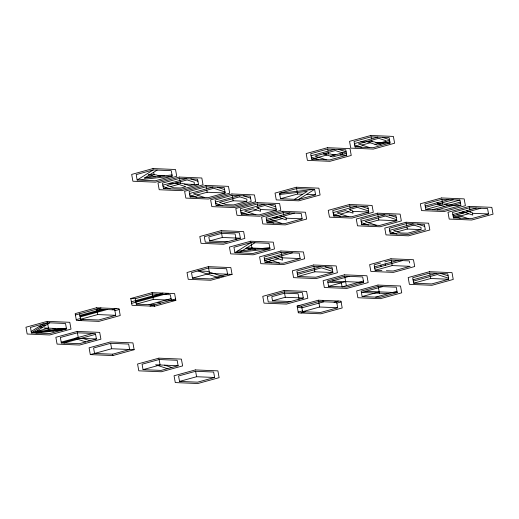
<?xml version="1.0" encoding="UTF-8"?>
<svg xmlns="http://www.w3.org/2000/svg" width="519" height="519" viewBox="0 0 519 519"><rect width="100%" height="100%" fill="white"/><g stroke="black" fill="none" stroke-linecap="round" stroke-linejoin="round"><path stroke-width="0.78" d="M153.235 169.921L137.159 180.048L136.186 174.611L153.235 169.921L171.257 170.673L172.23 176.116L155.181 180.8L137.159 180.048L172.23 176.116M172.023 174.935L144.542 178.017L157.134 170.083M31.185 331.492L43.246 323.895M31.432 332.854L47.508 322.721L65.53 323.48L66.503 328.916L49.454 333.607L31.432 332.854L30.459 327.411L47.508 322.721L48.481 328.164L31.432 332.854L66.503 328.916L43.972 327.976L53.476 331.077M49.759 322.818L35.694 331.68L66.38 328.242M294.636 199.309L307.235 191.375L279.754 194.456M298.542 199.471L314.618 189.344L315.591 194.787L298.542 199.471L280.519 198.719L279.54 193.276L296.589 188.592L314.618 189.344L279.54 193.276M239.979 252.137L254.887 242.736M144.542 178.017L152.359 175.87M179.535 178.426L162.486 183.11L163.459 188.553L181.481 189.305L198.53 184.621L197.557 179.178L179.535 178.426L179.898 180.463M162.849 185.153L186.295 178.705M163.459 188.553L166.657 187.67M170.349 186.658L178.659 184.375M371.098 136.834L354.055 141.525L355.028 146.968L373.051 147.72L390.1 143.03L389.127 137.593L371.098 136.834L371.468 138.878M327.742 149.063L310.693 153.754L311.666 159.19L329.688 159.943L346.737 155.259L345.764 149.816L327.742 149.063L328.105 151.107M354.419 143.562L377.858 137.12M311.056 155.791L334.502 149.349M206.186 186.788L189.137 191.472L190.11 196.915L208.132 197.668L225.181 192.984L224.208 187.541L206.186 186.788L206.549 188.825M355.028 146.968L358.227 146.086M361.918 145.073L370.229 142.783M311.666 159.19L326.873 155.012M189.5 193.516L212.939 187.067M330.434 156.174L346.134 151.859L339.004 149.537M374.978 144.334L389.613 140.312M346.374 153.228L332.822 156.952L323.311 153.851M389.853 141.674L377.352 145.106L366.667 141.622M190.11 196.915L193.308 196.039M196.999 195.021L207.159 192.231L225.181 192.984M232.175 195.326L215.126 200.016L216.099 205.459L234.121 206.212L251.17 201.521L250.197 196.085L232.175 195.326L232.538 197.369M215.489 202.053L238.935 195.611M216.099 205.459L219.297 204.577M222.988 203.565L233.148 200.769L246.668 201.333M257.34 203.986L240.291 208.677L241.264 214.113L259.292 214.866L276.342 210.182L275.362 204.739L257.34 203.986L257.703 206.03M280.519 198.719L297.569 194.028L302.674 194.242M240.654 210.714L264.1 204.272M241.264 214.113L244.462 213.238M248.153 212.219L256.47 209.936M283.147 212.654L266.098 217.338L267.071 222.781L285.093 223.533L302.142 218.849L301.169 213.406L283.147 212.654L283.51 214.691M266.461 219.381L289.907 212.939M221.36 232.025L204.311 236.709L205.284 242.152L223.313 242.905L240.362 238.221L239.382 232.778L221.36 232.025L222.333 237.468L240.362 238.221M294.409 213.127L266.708 220.744L273.831 223.066M267.071 222.781L282.278 218.603M236.1 239.395L235.12 233.952L221.607 233.388L208.82 236.904L209.546 240.985L222.333 237.468M349.8 205.855L332.75 210.539L333.723 215.982L351.746 216.734L368.795 212.05L367.822 206.607L349.8 205.855L350.163 207.892M333.114 212.582L356.559 206.14M333.723 215.982L336.922 215.106M340.613 214.088L348.93 211.804M248.27 249.029L251.962 248.017L255.556 249.185M377.845 214.535L360.796 219.219L361.769 224.662L379.791 225.415L396.84 220.731L395.867 215.288L377.845 214.535L378.208 216.572M361.159 221.263L384.605 214.821M441.89 199.302L424.84 203.993L425.814 209.429L443.842 210.189L460.891 205.498L459.912 200.055L441.89 199.302L442.752 204.116M425.21 206.03L448.65 199.588M208.327 266.649L187.015 272.507L188.228 279.306L210.759 280.254L232.071 274.395L230.851 267.59L208.327 266.649L209.54 273.448L232.071 274.395M361.769 224.662L364.967 223.786M368.659 222.768L378.818 219.978L396.84 220.731M425.45 207.392L453.158 199.776M425.814 209.429L441.02 205.252M438.38 203.837L444.712 204.239L459.912 200.055M432.574 209.715L460.282 202.099M281.142 252.37L264.093 257.061L265.066 262.497L283.095 263.256L300.144 258.566L299.165 253.129L281.142 252.37L281.506 254.414M437.082 209.903L460.522 203.461M192.491 278.139L210.519 278.891L227.569 274.201L226.589 268.764L208.567 268.012L191.517 272.696L192.491 278.139L209.54 273.448M264.456 259.098L287.902 252.656M292.405 252.844L264.703 260.46L271.826 262.783M130.775 298.496L152.086 292.638L174.618 293.579L175.837 300.384L154.526 306.242L131.995 305.302L130.775 298.496L135.277 298.685L152.327 294.001L170.355 294.753L171.328 300.196M406.332 223.598L389.282 228.282L390.256 233.725L408.278 234.478L425.327 229.794L424.354 224.351L406.332 223.598L406.695 225.642M265.066 262.497L278.424 258.825M75.417 314.988L100.991 307.955M469.546 207.775L452.497 212.459L453.47 217.902L471.492 218.655L488.541 213.971L487.568 208.528L469.546 207.775L469.909 209.812M79.874 315.377L101.841 309.343M389.646 230.326L413.092 223.884M131.365 301.792L163.005 293.099M115.731 315.325L97.702 314.566L96.729 309.129L114.751 309.882L115.731 315.325L98.681 320.009L80.653 319.256L79.978 316.175L104.442 309.454M135.77 301.409L161.344 294.377M80.16 316.947L107.044 309.558M452.86 214.503L476.306 208.054M131.644 303.362L168.208 293.313M480.808 208.242L453.106 215.859L460.23 218.188M76.254 319.639L80.516 318.471M112.149 309.772L116.412 308.604M390.256 233.725L393.454 232.849M397.145 231.831L407.305 229.041L420.825 229.606M80.653 319.256L97.702 314.566M135.277 298.685L136.257 304.128L153.306 299.437L175.837 300.384M78.992 320.534L83.254 319.367M114.894 310.667L119.156 309.493M453.47 217.902L468.676 213.724M149.076 304.666L171.049 298.626M150.017 306.054L175.591 299.022M313.904 266.344L296.855 271.028L297.828 276.471L315.85 277.224L332.9 272.54L331.926 267.097L313.904 266.344L314.267 268.388M77.415 332.796L60.366 337.486L61.339 342.923L79.368 343.682L96.417 338.991L95.438 333.548L77.415 332.796L78.388 338.239L79.764 338.686L95.58 334.34M297.218 273.072L320.664 266.63M297.465 274.434L321.475 267.83L332.711 271.495M297.828 276.471L314.877 271.787L332.9 272.54M61.203 342.138L92.836 333.445M61.339 342.923L76.261 338.823M63.941 343.033L77.629 339.27M380.537 263.068L374.147 264.826L375.12 270.263L381.88 270.548M384.8 261.894L391.19 260.136L409.219 260.888L409.582 262.932M374.51 266.863L397.95 260.421M284.328 291.834L267.279 296.524L268.252 301.967L286.28 302.72L303.33 298.029L302.35 292.593L284.328 291.834L285.301 297.277L303.33 298.029M344.661 276.186L327.612 280.876L328.592 286.313L346.614 287.072L363.663 282.381L362.684 276.945L344.661 276.186L346.368 285.709M374.75 268.226L402.459 260.609M349.17 276.374L327.859 282.232L341.372 282.803L342.105 286.884L363.417 281.026M375.12 270.263L392.169 265.579L410.192 266.331L393.143 271.022L386.383 270.736M110.638 343.312L93.589 347.996L94.562 353.439L112.591 354.192L129.64 349.508L128.66 344.065L110.638 343.312L111.611 348.749L134.142 349.696L132.922 342.89L110.398 341.95L89.086 347.808L90.3 354.607L112.831 355.554L134.142 349.696M299.067 299.204L298.088 293.76L284.574 293.196L271.787 296.712L272.514 300.793L285.301 297.277M328.592 286.313L345.635 281.629M90.3 354.607L111.611 348.749M297.134 306.067L318.445 300.209L340.977 301.15L342.196 307.949L320.885 313.813L298.354 312.866L297.134 306.067L301.643 306.255L318.692 301.565L336.714 302.324L337.687 307.761L320.638 312.451L302.616 311.698L301.643 306.255M378.221 286.43L361.172 291.114L362.145 296.557L380.174 297.309L397.223 292.625L396.244 287.182L378.221 286.43L379.441 293.229M429.738 273.052L412.689 277.743L413.662 283.179L431.685 283.938L448.734 279.248L447.761 273.805L429.738 273.052L430.102 275.096M382.73 286.618L361.419 292.476L388.452 293.605M413.053 279.78L436.498 273.338M298.211 312.081L302.473 310.913M334.113 302.214L338.375 301.039M413.299 281.142L437.309 274.538L448.552 278.203M302.616 311.698L319.665 307.008L337.687 307.761M300.955 312.976L305.217 311.802M336.857 303.109L341.119 301.935M362.145 296.557L379.194 291.873M413.662 283.179L430.712 278.495L448.734 279.248M375.665 297.121L396.977 291.263M159.125 359.524L142.076 364.215L143.049 369.651L161.078 370.404L178.127 365.72L177.148 360.277L159.125 359.524L160.099 364.967L143.049 369.651M195.611 371.28L178.562 375.97L179.542 381.407L197.564 382.166L214.613 377.475L213.64 372.032L195.611 371.28L196.591 376.723L214.613 377.475M179.542 381.407L196.591 376.723M237.235 251.241L269.776 247.595M35.934 333.042L62.241 330.09M367.16 141.486L373.92 141.771L381.043 144.094M360.809 141.804L365.318 141.992M375.977 142.44L390.1 143.03M323.804 153.715L330.564 154L334.126 155.162M332.621 154.668L335.475 154.785M340.01 154.98L346.737 155.259M158.107 175.526L164.426 175.792M175.597 183.077L182.351 183.356L189.48 185.679L194.255 184.368L194.229 182.234L187.106 179.911L166.787 185.497L173.91 187.82L181.008 188.008L185.789 186.697L175.098 183.213M169.246 183.395L173.748 183.583M184.407 184.031L198.53 184.621M306.58 194.411L315.591 194.787M446.768 204.908L460.891 205.498M459.257 212.745L463.759 212.933M472.472 213.296L488.541 213.971M352.725 211.376L368.795 212.05M260.266 209.507L276.342 210.182M272.858 217.623L277.36 217.811M286.073 218.175L302.142 218.849M209.546 240.985L227.575 241.737M246.856 247.803L269.99 248.77L269.011 243.333L250.988 242.574L233.939 247.265L234.912 252.701L252.941 253.46L269.99 248.77L234.912 252.701L250.988 242.574L251.962 248.017M300.144 258.566L282.115 257.813L278.554 256.652M332.121 281.064L363.663 282.381M365.681 291.302L397.223 292.625M272.514 300.793L290.543 301.545M136.257 304.128L154.279 304.88L154.526 306.242M75.787 338.129L96.417 338.991M178.127 365.72L155.596 364.779L167.468 368.652M297.381 307.43L301.837 307.819L323.798 301.779L322.954 300.397M382.367 137.308L389.49 139.63M380.946 142.693L383.32 143.471M369.593 147.571L358.35 143.912L378.675 138.32L385.799 140.649L385.825 142.783M354.659 144.924L361.788 147.247M326.23 159.8L314.994 156.135L335.313 150.549L342.443 152.871L342.456 154.305M311.303 157.153L318.426 159.476M466.425 210.772L472.368 212.706L472.79 215.061L462.74 211.784M444.712 204.239L448.273 205.401M436.927 202.806L439.301 203.584M437.459 204.09L444.582 206.413M456.798 214.847L468.034 218.512M417.594 224.072L424.717 226.394M389.107 215.009L396.237 217.331M361.062 206.328L368.185 208.651M396.659 219.686L385.416 216.021L365.097 221.607L376.333 225.272M368.613 211.006L357.37 207.341L349.06 209.624L352.622 210.785L353.043 213.147L345.369 210.643L337.052 212.926L348.288 216.592M389.892 231.688L397.016 234.011M361.406 222.625L368.529 224.948M333.36 213.945L340.483 216.267M217.448 187.262L224.571 189.584M243.437 195.799L250.56 198.122M190.797 178.893L197.921 181.222M268.602 204.46L275.732 206.783M224.993 191.939L213.757 188.274L193.431 193.859L204.674 197.525M276.153 209.138L264.917 205.472L256.6 207.762L260.162 208.923L260.583 211.278L252.909 208.774L244.592 211.058L255.828 214.723M160.332 176.252L156.05 174.858L148.246 174.527L155.265 176.817M280.033 215.651L285.969 217.584L286.391 219.946L276.342 216.663M441.001 273.526L448.124 275.849M270.399 219.725L281.635 223.391M189.74 194.872L196.87 197.201M215.735 203.416L222.859 205.738M163.096 186.509L170.219 188.832M240.9 212.076L248.024 214.399M325.166 266.818L332.29 269.14M246.051 248.309L250.489 249.756M274.862 257.664L282.537 260.168L281.752 255.77M268.394 259.442L279.631 263.107M223.546 276.737L206.925 271.314L197.914 270.937L219.284 277.905M157.932 302.227L160.669 303.122M41.903 324.738L45.069 325.77M52.983 328.352L59.322 330.421M82.897 338.427L90.021 340.749M164.607 365.155L171.731 367.478M39.223 326.425L42.389 327.463M74.892 338.375L85.758 341.924M470.156 211.175L470.311 212.037M430.348 276.452L430.712 278.495M406.941 226.998L407.305 229.041M371.708 140.24L371.974 141.687M391.19 260.136L392.169 265.579M378.455 217.935L378.818 219.978M385.163 263.937L385.409 265.293M380.901 265.105L381.147 266.468M350.409 209.254L350.565 210.117M328.352 152.463L328.611 153.916M314.514 269.744L314.877 271.787M318.445 300.209L319.665 307.008M296.589 188.592L297.082 191.31M297.29 192.491L297.569 194.028M283.757 216.053L283.912 216.916M257.949 207.386L258.105 208.249M232.784 198.732L233.148 200.769M206.789 190.188L207.159 192.231M180.145 181.825L180.404 183.278M153.656 172.276L154.104 174.773M152.086 292.638L153.306 299.437M112.591 354.192L112.831 355.554M79.679 313.813L79.978 316.175M152.988 168.558L131.677 174.416L132.896 181.222L155.428 182.163L176.739 176.304L175.519 169.505L152.988 168.558M179.289 177.063L157.977 182.922L159.197 189.72L181.728 190.668L203.039 184.809L201.82 178.004L179.289 177.063M370.858 135.478L349.546 141.337L350.766 148.136L373.297 149.076L394.609 143.218L393.389 136.419L370.858 135.478M327.495 147.701L306.184 153.559L307.404 160.365L329.935 161.305L351.246 155.447L350.027 148.648L327.495 147.701M205.939 185.426L184.628 191.284L185.847 198.089L208.379 199.03L229.69 193.172L228.47 186.366L205.939 185.426M231.928 193.97L210.617 199.828L211.836 206.627L234.367 207.568L255.679 201.709L254.459 194.91L231.928 193.97M239.746 196.811L219.427 202.404L226.55 204.726L233.654 204.914L246.895 201.275L246.869 199.14L239.746 196.811M296.349 187.229L275.038 193.087L276.257 199.886L298.788 200.834L320.1 194.975L318.88 188.17L296.349 187.229M257.093 202.624L235.788 208.482L237.001 215.288L259.532 216.228L280.844 210.37L279.624 203.571L257.093 202.624M282.9 211.291L261.589 217.15L262.809 223.955L285.34 224.896L306.651 219.037L305.432 212.239L282.9 211.291M221.12 230.663L199.809 236.521L201.022 243.327L223.553 244.267L244.864 238.409L243.645 231.61L221.12 230.663M349.553 204.492L328.242 210.351L329.461 217.156L351.992 218.097L373.304 212.239L372.084 205.44L349.553 204.492M250.742 241.218L229.43 247.076L230.65 253.875L253.181 254.816L274.493 248.958L273.273 242.159L250.742 241.218M377.598 213.173L356.287 219.031L357.507 225.836L380.038 226.777L401.349 220.919L400.13 214.12L377.598 213.173M441.65 197.947L420.338 203.805L421.551 210.604L444.082 211.544L465.394 205.686L464.174 198.887L441.65 197.947M280.896 251.014L259.584 256.873L260.804 263.671L283.335 264.612L304.647 258.754L303.427 251.955L280.896 251.014M406.085 222.236L384.774 228.094L385.993 234.899L408.524 235.84L429.836 229.982L428.616 223.183L406.085 222.236M96.482 307.767L75.171 313.625L76.39 320.431L98.921 321.371L120.233 315.513L119.013 308.708L96.482 307.767M47.261 321.365L25.95 327.223L27.17 334.022L49.701 334.969L71.012 329.104L69.793 322.305L47.261 321.365M469.299 206.413L447.988 212.271L449.207 219.076L471.739 220.017L493.05 214.159L491.83 207.353L469.299 206.413M413.903 225.084L393.584 230.67L400.707 232.992L407.804 233.18L421.052 229.541L421.026 227.406L413.903 225.084M313.658 264.982L292.346 270.84L293.566 277.646L316.097 278.586L337.408 272.728L336.189 265.929L313.658 264.982M77.175 331.44L55.864 337.298L57.077 344.097L79.608 345.038L100.92 339.179L99.7 332.381L77.175 331.44M390.95 258.78L369.638 264.638L370.858 271.437L393.389 272.378L414.7 266.519L413.481 259.721L390.95 258.78M284.088 290.478L262.776 296.336L263.989 303.135L286.52 304.076L307.832 298.217L306.612 291.418L284.088 290.478M344.421 274.83L323.11 280.688L324.33 287.487L346.854 288.428L368.166 282.57L366.946 275.771L344.421 274.83M377.981 285.067L356.67 290.925L357.883 297.731L380.414 298.672L401.725 292.813L400.506 286.008L377.981 285.067M429.492 271.697L408.181 277.555L409.4 284.354L431.931 285.294L453.243 279.436L452.023 272.637L429.492 271.697M158.885 358.162L137.574 364.02L138.787 370.826L161.318 371.766L182.63 365.908L181.41 359.109L158.885 358.162M195.371 369.924L174.06 375.782L175.279 382.581L197.81 383.522L219.122 377.663L217.902 370.864L195.371 369.924"/></g></svg>
